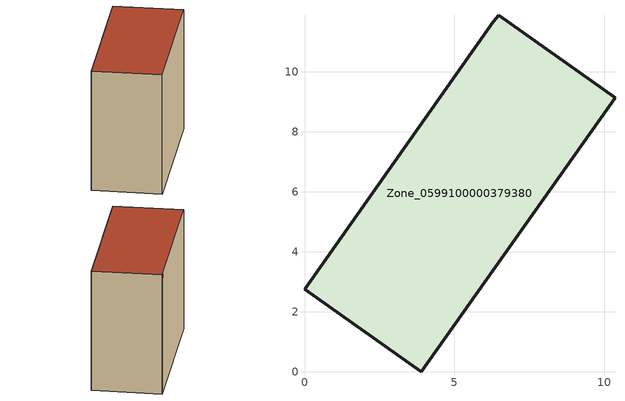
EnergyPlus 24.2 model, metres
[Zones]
Zone_0599100000379380
 floor ground (C_G): 10.36,9.13 3.89,0 0,2.76 6.29,11.66 6.47,11.88 z3.35
 wall outside (C_F): 3.89,0 10.36,9.13 6.47,11.88 6.29,11.66 0,2.76 3.89,0 z3.35:11.99
 roof outside (C_R): 6.47,11.88 6.29,11.66 0,2.76 3.89,0 10.36,9.13 z11.99
[BUILDING]
Pand.0599100000379380: North Axis=0; Terrain=City; Loads Convergence Tolerance Value=0.04; Temperature Convergence Tolerance Value=0.4; Solar Distribution=FullExterior; Maximum Number of Warmup Days=25; Minimum Number of Warmup Days=1
[Site:Location]
Rotterdam.The.Hague.AP_ZH_NLD Design_Conditions: Latitude=51.96; Longitude=4.45; Time Zone=1; Elevation=-4.5
[SITE:GROUNDTEMPERATURE:BUILDINGSURFACE]
18, 18, 18, 18, 18, 18, 18, 18, 18, 18, 18, 18
[MATERIAL] Thermal Absorptance=0.9; Solar Absorptance=0.7; Visible Absorptance=0.7
Name | Roughness | Thickness | Conductivity | Density | Specific Heat
G.TI.1992-2005 | MediumSmooth | 0.15 | 0.06 | 540 | 1210
F.TI.1992-2005 | Rough | 0.3 | 0.12 | 1920 | 840
R.TI.1992-2005 | MediumRough | 0.2 | 0.08 | 1500 | 1000
[CONSTRUCTION]
C_G: G.TI.1992-2005
C_F: F.TI.1992-2005
C_R: R.TI.1992-2005
[ZONE]
Zone_0599100000379380: Type=1; Multiplier=1; Ceiling Height=Autocalculate; Volume=Autocalculate; Floor Area=autocalculate; Part of Total Floor Area=Yes
[ZONEINFILTRATION:DESIGNFLOWRATE]
Infil_Zone_0599100000379380: Zone or ZoneList or Space or SpaceList=Zone_0599100000379380; Schedule=AlwaysOn; Design Flow Rate Calculation Method=Flow/Area; Flow Rate per Floor Area=0.0015; Constant Term Coefficient=1; Temperature Term Coefficient=0; Velocity Term Coefficient=0; Velocity Squared Term Coefficient=0
[HVACTEMPLATE:ZONE:IDEALLOADSAIRSYSTEM]
Zone_0599100000379380: Maximum Heating Supply Air Temperature=50; Minimum Cooling Supply Air Temperature=13; Maximum Heating Supply Air Humidity Ratio=0.0156; Minimum Cooling Supply Air Humidity Ratio=0.0077; Heating Limit=NoLimit; Cooling Limit=NoLimit; Dehumidification Control Type=ConstantSensibleHeatRatio; Cooling Sensible Heat Ratio=0.7; Dehumidification Setpoint=60; Humidification Control Type=None; Humidification Setpoint=30; Outdoor Air Method=None; Outdoor Air Flow Rate per Person=0.00944; Outdoor Air Flow Rate per Zone Floor Area=0; Outdoor Air Flow Rate per Zone=0; Demand Controlled Ventilation Type=None; Outdoor Air Economizer Type=NoEconomizer; Heat Recovery Type=None; Sensible Heat Recovery Effectiveness=0.7; Latent Heat Recovery Effectiveness=0.65
[ZONECONTROL:THERMOSTAT]
ThermostatControl_Zone_0599100000379380: Zone or ZoneList=Zone_0599100000379380; Control Type Schedule=DualSetpointControlType; Control 1=Thermostat_Zone_0599100000379380; Temperature Difference Between Cutout And Setpoint=0
[THERMOSTATSETPOINT:DUALSETPOINT]
Thermostat_Zone_0599100000379380: Heating Setpoint Temperature Schedule=HeatingSetpoint_Zone_0599100000379380; Cooling Setpoint Temperature Schedule=CoolingSetpoint_Zone_0599100000379380
[SCHEDULE:COMPACT]
HeatingSetpoint_Zone_0599100000379380: Through: 12/31, For: AllDays, Until: 24:00, 21
CoolingSetpoint_Zone_0599100000379380: Through: 12/31, For: AllDays, Until: 24:00, 24
DualSetpointControlType: Through: 12/31, For: AllDays, Until: 24:00, 4
AlwaysOn: Through: 12/31, For: AllDays, Until: 24:00, 1
